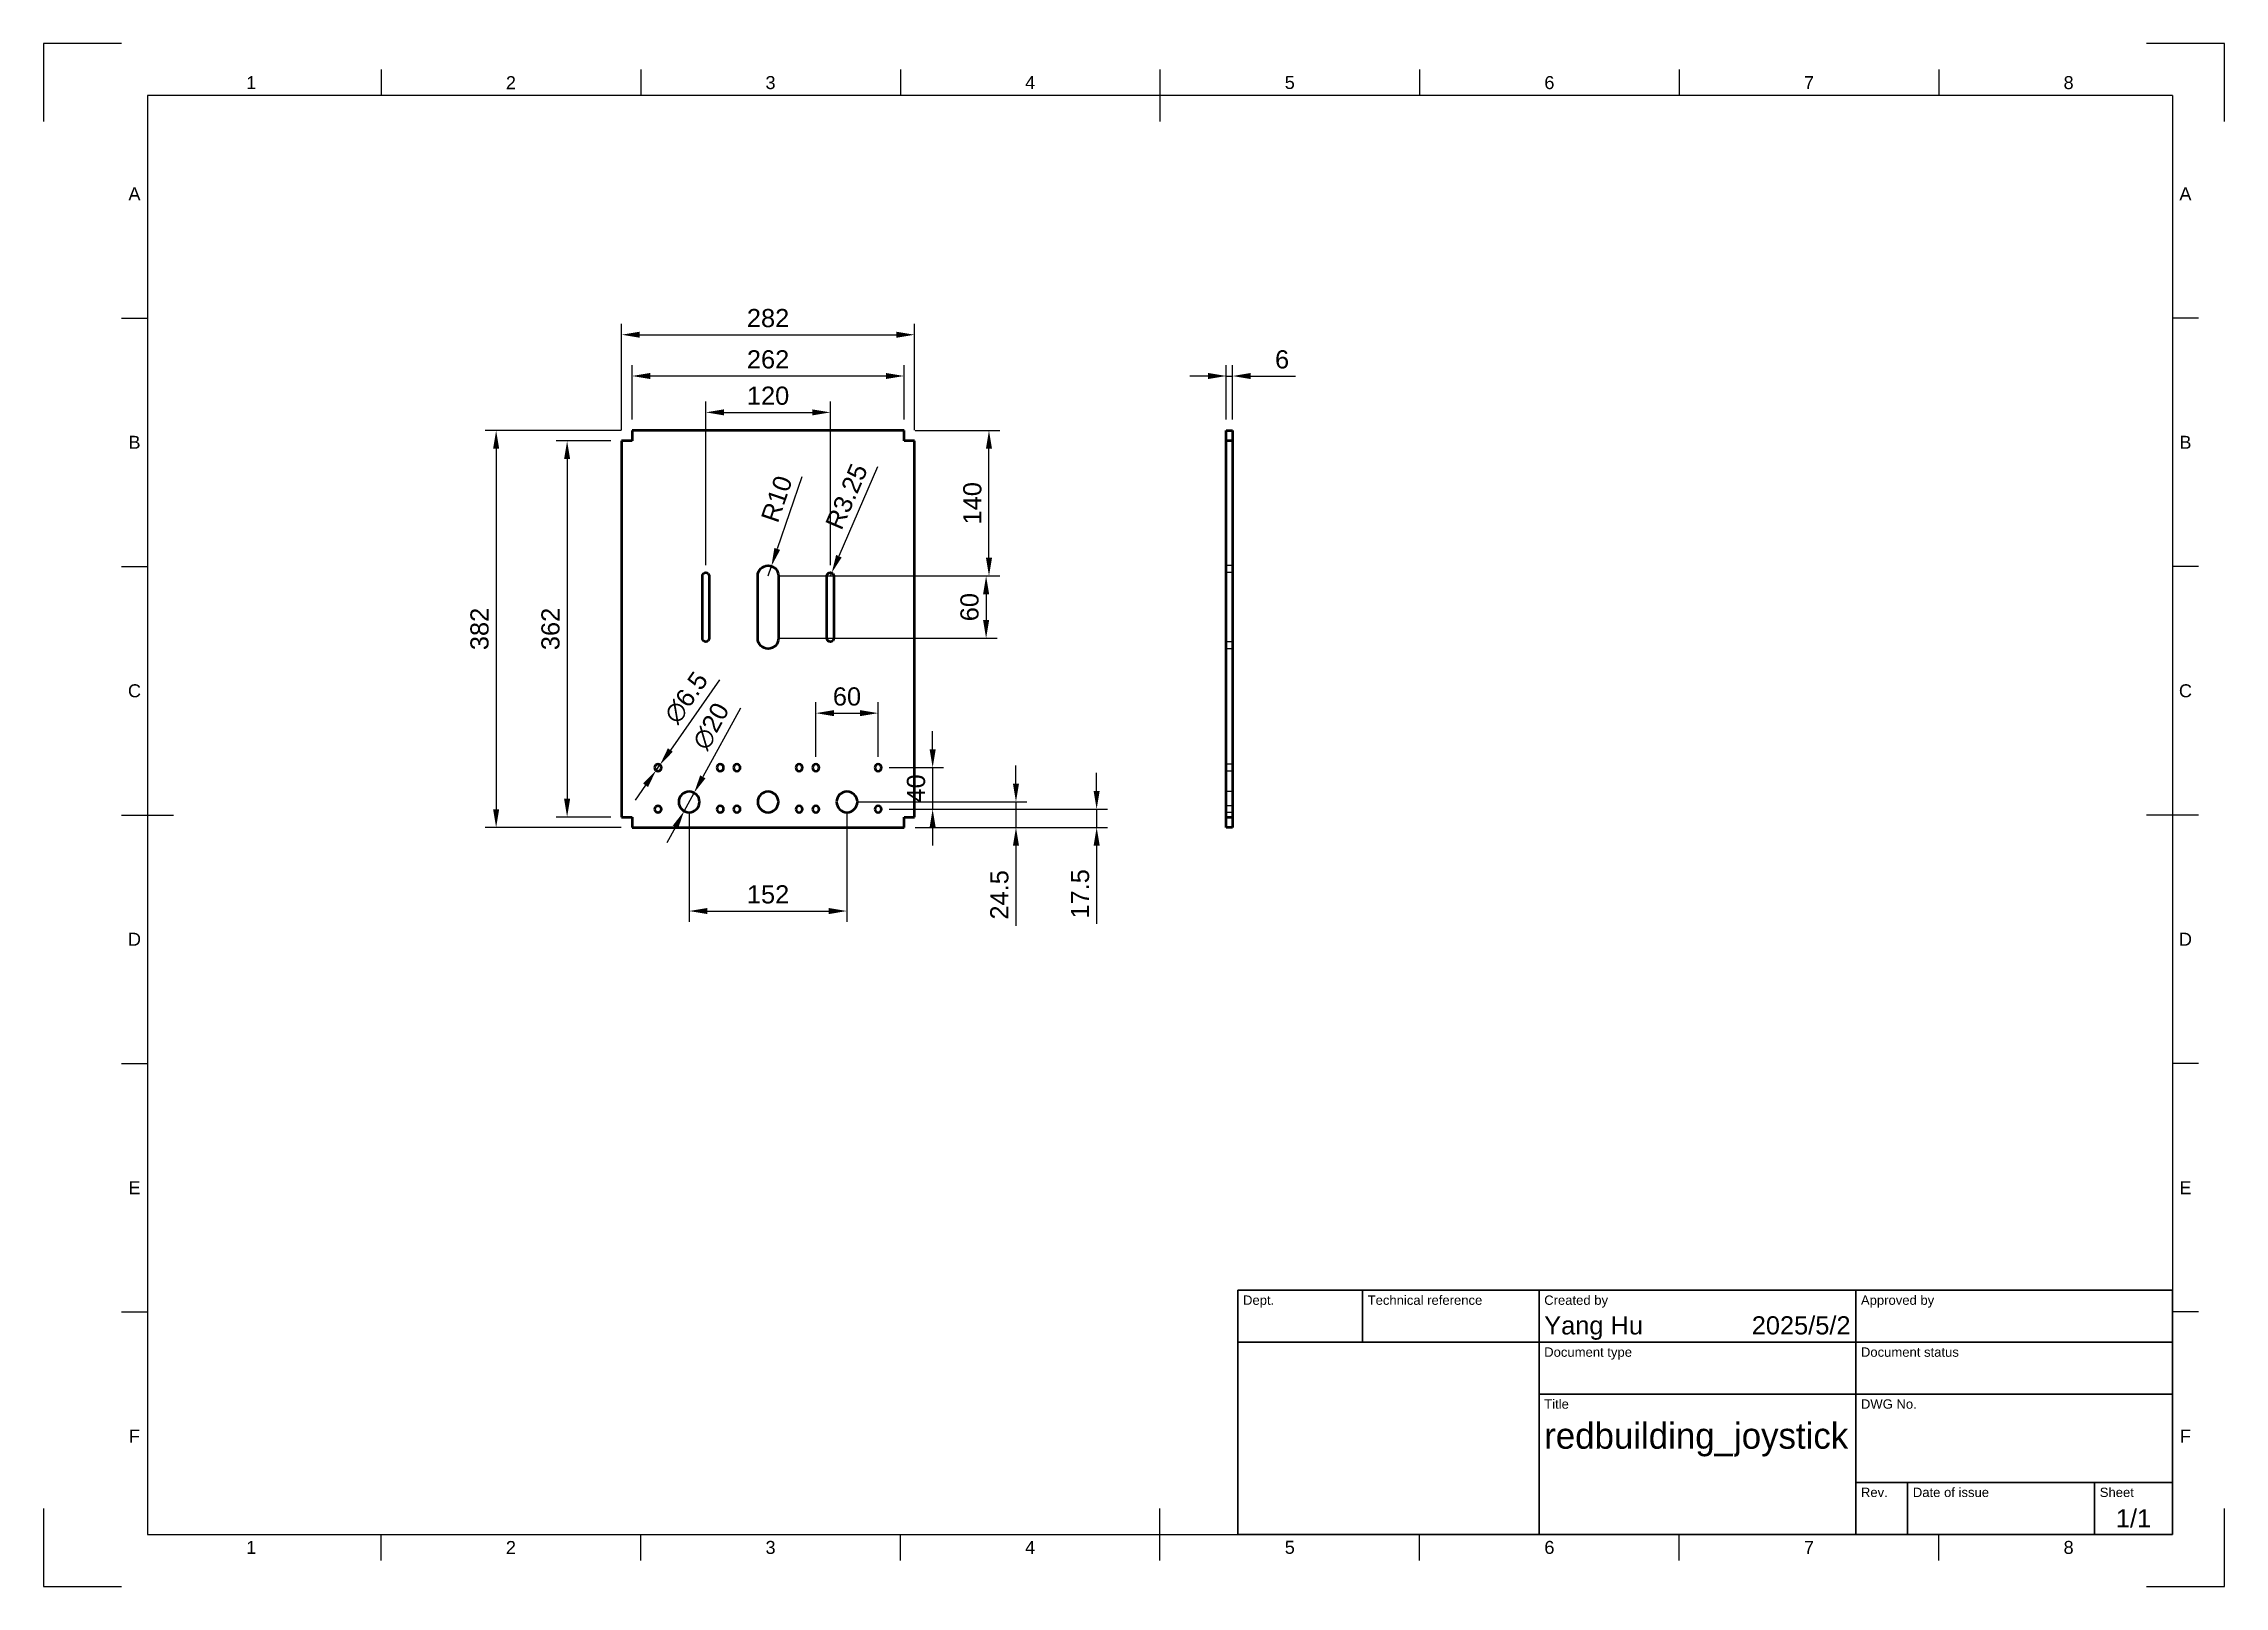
# Model space of a CAD drawing. Header units: millimetres. Extents: x 0 to 420, y 0 to 297.
import ezdxf
from ezdxf.enums import TextEntityAlignment as Align

# ---------------------------------------------------------------- set-up
doc = ezdxf.new("R2010")
doc.units = ezdxf.units.MM
doc.header["$LTSCALE"] = 0.75
doc.linetypes.add('HIDDEN2', pattern=[4.7625, 3.175, -1.5875])
for name, color, linetype, lineweight in [('BORDER', 7, 'Continuous', 25), ('FD_Dimensions', 7, 'Continuous', 25), ('Hidden', 7, 'HIDDEN2', 25), ('TITLEBLOCK', 7, 'Continuous', 35), ('Visible', 7, 'Continuous', 50)]:
    doc.layers.add(name, color=color, linetype=linetype, lineweight=lineweight)
doc.styles.add('FusionTitle', font='arial.ttf')
doc.styles.get("Standard").update_dxf_attribs({"font": 'arial.ttf'})
doc.dimstyles.new('Dim-ISO-25', dxfattribs={"dimtxt": 3.5, "dimasz": 3.5, "dimexe": 2.1, "dimexo": 2.1, "dimgap": 1.4, "dimtad": 1, "dimzin": 12, "dimdsep": 46, "dimtxsty": 'Standard', "dimcen": 0, "dimazin": 3, "dimtp": 0.1, "dimtm": 0.1, "dimtfac": 0.714286, "dimtmove": 0, "dimatfit": 3, "dimfxl": 1, "dimtzin": 12, "dimarcsym": 0})

# ---------------------------------------------------------------- blocks, each defined once
blk = doc.blocks.new('ISO_A3_SHEET')
at = {"layer": 'BORDER'}
for p, q in [((65, 292), (65, 287)), ((115, 292), (115, 287)), ((165, 292), (165, 287)), ((215, 292), (215, 282)), ((265, 292), (265, 287)), ((315, 292), (315, 287)), ((365, 292), (365, 287)), ((410, 287), (20, 287)), ((20, 287), (20, 10)), ((410, 287), (410, 10)), ((15, 244.16666), (20, 244.16666)), ((415, 244.16666), (410, 244.16666)), ((15, 196.33333), (20, 196.33333)), ((415, 196.33333), (410, 196.33333)), ((15, 148.5), (25, 148.5)), ((415, 148.5), (405, 148.5)), ((15, 100.66667), (20, 100.66667)), ((415, 100.66667), (410, 100.66667)), ((15, 52.83334), (20, 52.83334)), ((415, 52.83334), (410, 52.83334)), ((215, 5), (215, 15)), ((20, 10), (410, 10)), ((65, 5), (65, 10)), ((115, 5), (115, 10)), ((165, 5), (165, 10)), ((265, 5), (265, 10)), ((315, 5), (315, 10)), ((365, 5), (365, 10))]:
    blk.add_line(p, q, dxfattribs=at)
at = {"layer": 'Defpoints'}
for p, q in [((15, 297), (0, 297)), ((0, 297), (0, 282)), ((420, 297), (405, 297)), ((420, 282), (420, 297)), ((0, 15), (0, 0)), ((420, 0), (420, 15)), ((0, 0), (15, 0)), ((405, 0), (420, 0))]:
    blk.add_line(p, q, dxfattribs=at)
at = {"layer": 'BORDER', "style": 'FusionTitle'}
for s, p in [('1', (40, 289.5)), ('2', (90, 289.5)), ('3', (140, 289.5)), ('4', (190, 289.5)), ('5', (240, 289.5)), ('6', (290, 289.5)), ('7', (340, 289.5)), ('8', (390, 289.5)), ('A', (17.5, 268.08333)), ('A', (412.5, 268.08333)), ('B', (17.5, 220.25)), ('B', (412.5, 220.25)), ('C', (17.5, 172.41667)), ('C', (412.5, 172.41667)), ('D', (17.5, 124.58334)), ('D', (412.5, 124.58334)), ('E', (17.5, 76.75001)), ('E', (412.5, 76.75001)), ('F', (17.5, 28.91668)), ('F', (412.5, 28.91668)), ('1', (40, 7.5)), ('2', (90, 7.5)), ('3', (140, 7.5)), ('4', (190, 7.5)), ('5', (240, 7.5)), ('6', (290, 7.5)), ('7', (340, 7.5)), ('8', (390, 7.5))]:
    blk.add_text(s, height=2.5, dxfattribs=at).set_placement(p, align=Align.MIDDLE)
blk = doc.blocks.new('ISO_TITLEBLOCK')
at = {"layer": 'TITLEBLOCK'}
for p, q in [((0, 47), (-180, 47)), ((-180, 47), (-180, 0)), ((-156, 37), (-156, 47)), ((-122, 0), (-122, 47)), ((-61, 0), (-61, 47)), ((0, 0), (0, 47)), ((-180, 37), (0, 37)), ((-122, 27), (0, 27)), ((-61, 10), (0, 10)), ((-51, 0), (-51, 10)), ((-15, 0), (-15, 10)), ((-180, 0), (0, 0))]:
    blk.add_line(p, q, dxfattribs=at)
at = {"layer": 'TITLEBLOCK', "style": 'FusionTitle'}
for s, p in [('Dept.', (-179, 46)), ('Technical reference', (-155, 46)), ('Created by', (-121, 46)), ('Approved by', (-60, 46)), ('Document type', (-121, 36)), ('Document status', (-60, 36)), ('Title', (-121, 26)), ('DWG No.', (-60, 26)), ('Rev.', (-60, 9)), ('Date of issue', (-50, 9)), ('Sheet', (-14, 9))]:
    blk.add_text(s, height=1.8, dxfattribs=at).set_placement(p, align=Align.TOP_LEFT)
for tag, height, p in [('DEPT', 3.5, (-179, 42)), ('TECHNICAL_REFERENCE', 3.5, (-155, 42)), ('CREATED_BY', 3.5, (-121, 42)), ('APPROVED_BY', 3.5, (-60, 42)), ('DOCUMENT_TYPE', 3.5, (-121, 32)), ('DOCUMENT_STATUS', 3.5, (-60, 32)), ('TITLE_1', 5, (-121, 21.5)), ('TITLE_2', 5, (-121, 14)), ('TITLE_3', 5, (-121, 6.5)), ('DATE_OF_ISSUE', 3.5, (-50, 5))]:
    blk.add_attdef(tag, text='', height=height, dxfattribs=at).set_placement(p, align=Align.TOP_LEFT)
for tag, p in [('CREATED_DATE', (-62, 42)), ('APPROVED_DATE', (-0.99, 42))]:
    blk.add_attdef(tag, text='', height=3.5, dxfattribs=at).set_placement(p, align=Align.TOP_RIGHT)
for tag, height, p in [('DRAWING_NUMBER', 5, (-30.5, 19.75)), ('REV', 3.5, (-56, 4.85)), ('SHEET', 3.5, (-7.5, 4.85))]:
    blk.add_attdef(tag, text='', height=height, dxfattribs=at).set_placement(p, align=Align.TOP_CENTER)
blk = doc.blocks.new('*D22')
at = {"layer": 'Defpoints', "color": 0, "transparency": 16777216}
for p in [(151.522226, 226.012695), (127.522226, 194.512695), (151.522226, 194.512695)]:
    blk.add_point(p, dxfattribs=at)
at = {"layer": 'FD_Dimensions', "color": 0, "lineweight": -2, "transparency": 16777216}
for p, q in [((127.522226, 196.612695), (127.522226, 228.112695)), ((151.522226, 196.612695), (151.522226, 228.112695)), ((131.022226, 226.012695), (148.022226, 226.012695))]:
    blk.add_line(p, q, dxfattribs=at)
at = {"layer": 'FD_Dimensions', "color": 0, "transparency": 16777216}
for points in [[(131.022226, 226.596028), (131.022226, 225.429362), (127.522226, 226.012695)], [(148.022226, 226.596028), (148.022226, 225.429362), (151.522226, 226.012695)]]:
    blk.add_solid(points, dxfattribs=at)
at = {"layer": 'FD_Dimensions', "color": 0, "transparency": 16777216, "insert": (139.522226, 229.199701), "char_height": 3.5, "attachment_point": 5}
blk.add_mtext('120', dxfattribs=at)
blk = doc.blocks.new('*D23')
at = {"layer": 'Defpoints', "color": 0, "transparency": 16777216}
for p in [(113.322226, 233.012695), (113.322226, 222.512695), (165.722226, 222.512695)]:
    blk.add_point(p, dxfattribs=at)
at = {"layer": 'FD_Dimensions', "color": 0, "lineweight": -2, "transparency": 16777216}
for p, q in [((113.322226, 224.612695), (113.322226, 235.112695)), ((162.222226, 233.012695), (116.822226, 233.012695)), ((165.722226, 224.612695), (165.722226, 235.112695))]:
    blk.add_line(p, q, dxfattribs=at)
at = {"layer": 'FD_Dimensions', "color": 0, "transparency": 16777216}
for points in [[(116.822226, 233.596028), (116.822226, 232.429362), (113.322226, 233.012695)], [(162.222226, 233.596028), (162.222226, 232.429362), (165.722226, 233.012695)]]:
    blk.add_solid(points, dxfattribs=at)
at = {"layer": 'FD_Dimensions', "color": 0, "transparency": 16777216, "insert": (139.522226, 236.199701), "char_height": 3.5, "attachment_point": 5}
blk.add_mtext('262', dxfattribs=at)
blk = doc.blocks.new('*D24')
at = {"layer": 'Defpoints', "color": 0, "transparency": 16777216}
for p in [(167.722226, 240.959007), (111.322226, 220.512695), (167.722226, 220.512695)]:
    blk.add_point(p, dxfattribs=at)
at = {"layer": 'FD_Dimensions', "color": 0, "lineweight": -2, "transparency": 16777216}
for p, q in [((111.322226, 222.612695), (111.322226, 243.059007)), ((114.822226, 240.959007), (164.222226, 240.959007)), ((167.722226, 222.612695), (167.722226, 243.059007))]:
    blk.add_line(p, q, dxfattribs=at)
at = {"layer": 'FD_Dimensions', "color": 0, "transparency": 16777216}
for points in [[(114.822226, 241.542341), (114.822226, 240.375674), (111.322226, 240.959007)], [(164.222226, 241.542341), (164.222226, 240.375674), (167.722226, 240.959007)]]:
    blk.add_solid(points, dxfattribs=at)
at = {"layer": 'FD_Dimensions', "color": 0, "transparency": 16777216, "insert": (139.522226, 244.146013), "char_height": 3.5, "attachment_point": 5}
blk.add_mtext('282', dxfattribs=at)
blk = doc.blocks.new('*D25')
at = {"layer": 'Defpoints', "color": 0, "transparency": 16777216}
for p in [(139.522226, 194.512695), (139.522226, 182.512695), (181.522226, 182.512695)]:
    blk.add_point(p, dxfattribs=at)
at = {"layer": 'FD_Dimensions', "color": 0, "lineweight": -2, "transparency": 16777216}
for p, q in [((141.622226, 194.512695), (183.622226, 194.512695)), ((181.522226, 191.012695), (181.522226, 186.012695)), ((141.622226, 182.512695), (183.622226, 182.512695))]:
    blk.add_line(p, q, dxfattribs=at)
at = {"layer": 'FD_Dimensions', "color": 0, "transparency": 16777216}
for points in [[(180.938893, 191.012695), (182.105559, 191.012695), (181.522226, 194.512695)], [(180.938893, 186.012695), (182.105559, 186.012695), (181.522226, 182.512695)]]:
    blk.add_solid(points, dxfattribs=at)
at = {"layer": 'FD_Dimensions', "color": 0, "transparency": 16777216, "insert": (178.33522, 188.512695), "char_height": 3.5, "attachment_point": 5, "rotation": 90}
blk.add_mtext('60', dxfattribs=at)
blk = doc.blocks.new('*D26')
at = {"layer": 'Defpoints', "color": 0, "transparency": 16777216}
for p in [(139.522226, 194.512695), (140.166435, 196.406103)]:
    blk.add_point(p, dxfattribs=at)
at = {"layer": 'FD_Dimensions', "color": 0, "lineweight": -2, "transparency": 16777216}
for p, q in [((146.01305, 213.59001), (141.293801, 199.719568)), ((139.522226, 194.512695), (140.166435, 196.406103))]:
    blk.add_line(p, q, dxfattribs=at)
at = {"layer": 'FD_Dimensions', "color": 0, "transparency": 16777216}
blk.add_solid([(140.741557, 199.907462), (141.846045, 199.531673), (140.166435, 196.406103)], dxfattribs=at)
at = {"layer": 'FD_Dimensions', "color": 0, "transparency": 16777216, "insert": (141.199957, 209.33807), "char_height": 3.5, "attachment_point": 5, "rotation": 71.20972669}
blk.add_mtext('R10', dxfattribs=at)
blk = doc.blocks.new('*D27')
at = {"layer": 'Defpoints', "color": 0, "transparency": 16777216}
for p in [(151.522226, 194.512695), (151.7797, 195.109526)]:
    blk.add_point(p, dxfattribs=at)
at = {"layer": 'FD_Dimensions', "color": 0, "lineweight": -2, "transparency": 16777216}
for p, q in [((160.600076, 215.55535), (153.1661, 198.32323)), ((151.522226, 194.512695), (151.7797, 195.109526))]:
    blk.add_line(p, q, dxfattribs=at)
at = {"layer": 'FD_Dimensions', "color": 0, "transparency": 16777216}
blk.add_solid([(152.630482, 198.554297), (153.701717, 198.092164), (151.7797, 195.109526)], dxfattribs=at)
at = {"layer": 'FD_Dimensions', "color": 0, "transparency": 16777216, "insert": (154.648879, 209.809033), "char_height": 3.5, "attachment_point": 5, "rotation": 66.66452279}
blk.add_mtext('R3.25', dxfattribs=at)
blk = doc.blocks.new('*D28')
at = {"layer": 'Defpoints', "color": 0, "transparency": 16777216}
for p in [(111.322226, 220.512695), (100.822226, 148.112695), (111.322226, 148.112695)]:
    blk.add_point(p, dxfattribs=at)
at = {"layer": 'FD_Dimensions', "color": 0, "lineweight": -2, "transparency": 16777216}
for p, q in [((109.222226, 220.512695), (98.722226, 220.512695)), ((100.822226, 217.012695), (100.822226, 151.612695)), ((109.222226, 148.112695), (98.722226, 148.112695))]:
    blk.add_line(p, q, dxfattribs=at)
at = {"layer": 'FD_Dimensions', "color": 0, "transparency": 16777216}
for points in [[(100.238893, 217.012695), (101.405559, 217.012695), (100.822226, 220.512695)], [(100.238893, 151.612695), (101.405559, 151.612695), (100.822226, 148.112695)]]:
    blk.add_solid(points, dxfattribs=at)
at = {"layer": 'FD_Dimensions', "color": 0, "transparency": 16777216, "insert": (97.634027, 184.312695), "char_height": 3.5, "attachment_point": 5, "rotation": 90}
blk.add_mtext('362', dxfattribs=at)
blk = doc.blocks.new('*D29')
at = {"layer": 'Defpoints', "color": 0, "transparency": 16777216}
for p in [(113.322226, 222.512695), (87.154373, 146.112695), (113.322226, 146.112695)]:
    blk.add_point(p, dxfattribs=at)
at = {"layer": 'FD_Dimensions', "color": 0, "lineweight": -2, "transparency": 16777216}
for p, q in [((111.222226, 222.512695), (85.054373, 222.512695)), ((87.154373, 219.012695), (87.154373, 149.612695)), ((111.222226, 146.112695), (85.054373, 146.112695))]:
    blk.add_line(p, q, dxfattribs=at)
at = {"layer": 'FD_Dimensions', "color": 0, "transparency": 16777216}
for points in [[(86.57104, 219.012695), (87.737706, 219.012695), (87.154373, 222.512695)], [(86.57104, 149.612695), (87.737706, 149.612695), (87.154373, 146.112695)]]:
    blk.add_solid(points, dxfattribs=at)
at = {"layer": 'FD_Dimensions', "color": 0, "transparency": 16777216, "insert": (83.966174, 184.312695), "char_height": 3.5, "attachment_point": 5, "rotation": 90}
blk.add_mtext('382', dxfattribs=at)
blk = doc.blocks.new('*D30')
at = {"layer": 'Defpoints', "color": 0, "transparency": 16777216}
for p in [(117.948482, 157.080891), (118.69597, 158.144499)]:
    blk.add_point(p, dxfattribs=at)
at = {"layer": 'FD_Dimensions', "color": 0, "lineweight": -2, "transparency": 16777216}
for p, q in [((130.199429, 174.51289), (120.708437, 161.008059)), ((117.948482, 157.080891), (118.69597, 158.144499)), ((115.936015, 154.217331), (113.923548, 151.353771))]:
    blk.add_line(p, q, dxfattribs=at)
at = {"layer": 'FD_Dimensions', "color": 0, "transparency": 16777216}
for points in [[(120.231177, 161.34347), (121.185697, 160.672648), (118.69597, 158.144499)], [(115.458755, 154.552742), (116.413275, 153.88192), (117.948482, 157.080891)]]:
    blk.add_solid(points, dxfattribs=at)
at = {"layer": 'FD_Dimensions', "color": 0, "transparency": 16777216, "insert": (123.7726, 171.081036), "char_height": 3.5, "attachment_point": 5, "rotation": 54.90100685}
blk.add_mtext('∅6.5', dxfattribs=at)
blk = doc.blocks.new('*D31')
at = {"layer": 'Defpoints', "color": 0, "transparency": 16777216}
for p in [(125.281302, 152.767737), (123.36315, 149.257653)]:
    blk.add_point(p, dxfattribs=at)
at = {"layer": 'FD_Dimensions', "color": 0, "lineweight": -2, "transparency": 16777216}
for p, q in [((134.205354, 169.09813), (126.959685, 155.839061)), ((123.36315, 149.257653), (125.281302, 152.767737)), ((121.684767, 146.186329), (120.006384, 143.115005))]:
    blk.add_line(p, q, dxfattribs=at)
at = {"layer": 'FD_Dimensions', "color": 0, "transparency": 16777216}
for points in [[(126.447798, 156.118792), (127.471572, 155.559331), (125.281302, 152.767737)], [(121.172879, 146.466059), (122.196654, 145.906598), (123.36315, 149.257653)]]:
    blk.add_solid(points, dxfattribs=at)
at = {"layer": 'FD_Dimensions', "color": 0, "transparency": 16777216, "insert": (128.53915, 165.579487), "char_height": 3.5, "attachment_point": 5, "rotation": 61.34476444}
blk.add_mtext('∅20', dxfattribs=at)
blk = doc.blocks.new('*D32')
at = {"layer": 'Defpoints', "color": 0, "transparency": 16777216}
for p in [(124.322226, 151.012695), (154.722226, 151.012695), (154.722226, 130.012695)]:
    blk.add_point(p, dxfattribs=at)
at = {"layer": 'FD_Dimensions', "color": 0, "lineweight": -2, "transparency": 16777216}
for p, q in [((124.322226, 148.912695), (124.322226, 127.912695)), ((154.722226, 148.912695), (154.722226, 127.912695)), ((127.822226, 130.012695), (151.222226, 130.012695))]:
    blk.add_line(p, q, dxfattribs=at)
at = {"layer": 'FD_Dimensions', "color": 0, "transparency": 16777216}
for points in [[(127.822226, 130.596028), (127.822226, 129.429362), (124.322226, 130.012695)], [(151.222226, 130.596028), (151.222226, 129.429362), (154.722226, 130.012695)]]:
    blk.add_solid(points, dxfattribs=at)
at = {"layer": 'FD_Dimensions', "color": 0, "transparency": 16777216, "insert": (139.522226, 133.199701), "char_height": 3.5, "attachment_point": 5}
blk.add_mtext('152', dxfattribs=at)
blk = doc.blocks.new('*D33')
at = {"layer": 'Defpoints', "color": 0, "transparency": 16777216}
for p in [(160.722226, 168.112695), (148.722226, 157.612695), (160.722226, 157.612695)]:
    blk.add_point(p, dxfattribs=at)
at = {"layer": 'FD_Dimensions', "color": 0, "lineweight": -2, "transparency": 16777216}
for p, q in [((148.722226, 159.712695), (148.722226, 170.212695)), ((152.222226, 168.112695), (157.222226, 168.112695)), ((160.722226, 159.712695), (160.722226, 170.212695))]:
    blk.add_line(p, q, dxfattribs=at)
at = {"layer": 'FD_Dimensions', "color": 0, "transparency": 16777216}
for points in [[(152.222226, 168.696028), (152.222226, 167.529362), (148.722226, 168.112695)], [(157.222226, 168.696028), (157.222226, 167.529362), (160.722226, 168.112695)]]:
    blk.add_solid(points, dxfattribs=at)
at = {"layer": 'FD_Dimensions', "color": 0, "transparency": 16777216, "insert": (154.722226, 171.299701), "char_height": 3.5, "attachment_point": 5}
blk.add_mtext('60', dxfattribs=at)
blk = doc.blocks.new('*D34')
at = {"layer": 'Defpoints', "color": 0, "transparency": 16777216}
for p in [(160.722226, 157.612695), (160.722226, 149.612695), (171.222226, 149.612695)]:
    blk.add_point(p, dxfattribs=at)
at = {"layer": 'FD_Dimensions', "color": 0, "lineweight": -2, "transparency": 16777216}
for p, q in [((171.222226, 161.112695), (171.222226, 164.612695)), ((162.822226, 157.612695), (173.322226, 157.612695)), ((171.222226, 157.612695), (171.222226, 149.612695)), ((162.822226, 149.612695), (173.322226, 149.612695)), ((171.222226, 146.112695), (171.222226, 142.612695))]:
    blk.add_line(p, q, dxfattribs=at)
at = {"layer": 'FD_Dimensions', "color": 0, "transparency": 16777216}
for points in [[(170.638893, 161.112695), (171.805559, 161.112695), (171.222226, 157.612695)], [(170.638893, 146.112695), (171.805559, 146.112695), (171.222226, 149.612695)]]:
    blk.add_solid(points, dxfattribs=at)
at = {"layer": 'FD_Dimensions', "color": 0, "transparency": 16777216, "insert": (168.03522, 153.612695), "char_height": 3.5, "attachment_point": 5, "rotation": 90}
blk.add_mtext('40', dxfattribs=at)
blk = doc.blocks.new('*D35')
at = {"layer": 'Defpoints', "color": 0, "transparency": 16777216}
for p in [(154.722226, 151.012695), (165.722226, 146.112695), (187.267083, 146.112695)]:
    blk.add_point(p, dxfattribs=at)
at = {"layer": 'FD_Dimensions', "color": 0, "lineweight": -2, "transparency": 16777216}
for p, q in [((187.267083, 154.512695), (187.267083, 158.012695)), ((156.822226, 151.012695), (189.367083, 151.012695)), ((187.267083, 151.012695), (187.267083, 146.112695)), ((167.822226, 146.112695), (189.367083, 146.112695)), ((187.267083, 142.612695), (187.267083, 127.135342))]:
    blk.add_line(p, q, dxfattribs=at)
at = {"layer": 'FD_Dimensions', "color": 0, "transparency": 16777216}
for points in [[(186.68375, 154.512695), (187.850417, 154.512695), (187.267083, 151.012695)], [(186.68375, 142.612695), (187.850417, 142.612695), (187.267083, 146.112695)]]:
    blk.add_solid(points, dxfattribs=at)
at = {"layer": 'FD_Dimensions', "color": 0, "transparency": 16777216, "insert": (184.080078, 133.124018), "char_height": 3.5, "attachment_point": 5, "rotation": 90}
blk.add_mtext('24.5', dxfattribs=at)
blk = doc.blocks.new('*D36')
at = {"layer": 'Defpoints', "color": 0, "transparency": 16777216}
for p in [(160.722226, 149.612695), (165.722226, 146.112695), (202.807913, 146.112695)]:
    blk.add_point(p, dxfattribs=at)
at = {"layer": 'FD_Dimensions', "color": 0, "lineweight": -2, "transparency": 16777216}
for p, q in [((202.807913, 153.112695), (202.807913, 156.612695)), ((162.822226, 149.612695), (204.907913, 149.612695)), ((202.807913, 149.612695), (202.807913, 146.112695)), ((167.822226, 146.112695), (204.907913, 146.112695)), ((202.807913, 142.612695), (202.807913, 127.524496))]:
    blk.add_line(p, q, dxfattribs=at)
at = {"layer": 'FD_Dimensions', "color": 0, "transparency": 16777216}
for points in [[(202.22458, 153.112695), (203.391246, 153.112695), (202.807913, 149.612695)], [(202.22458, 142.612695), (203.391246, 142.612695), (202.807913, 146.112695)]]:
    blk.add_solid(points, dxfattribs=at)
at = {"layer": 'FD_Dimensions', "color": 0, "transparency": 16777216, "insert": (199.620907, 133.318595), "char_height": 3.5, "attachment_point": 5, "rotation": 90}
blk.add_mtext('17.5', dxfattribs=at)
blk = doc.blocks.new('*D37')
at = {"layer": 'Defpoints', "color": 0, "transparency": 16777216}
for p in [(228.968509, 233.012695), (227.768509, 222.512695), (228.968509, 222.512695)]:
    blk.add_point(p, dxfattribs=at)
at = {"layer": 'FD_Dimensions', "color": 0, "lineweight": -2, "transparency": 16777216}
for p, q in [((224.268509, 233.012695), (220.768509, 233.012695)), ((227.768509, 224.612695), (227.768509, 235.112695)), ((227.768509, 233.012695), (228.968509, 233.012695)), ((228.968509, 224.612695), (228.968509, 235.112695)), ((232.468509, 233.012695), (241.079559, 233.012695))]:
    blk.add_line(p, q, dxfattribs=at)
at = {"layer": 'FD_Dimensions', "color": 0, "transparency": 16777216}
for points in [[(224.268509, 233.596028), (224.268509, 232.429362), (227.768509, 233.012695)], [(232.468509, 233.596028), (232.468509, 232.429362), (228.968509, 233.012695)]]:
    blk.add_solid(points, dxfattribs=at)
at = {"layer": 'FD_Dimensions', "color": 0, "transparency": 16777216, "insert": (238.524034, 236.199701), "char_height": 3.5, "attachment_point": 5}
blk.add_mtext('6', dxfattribs=at)
blk = doc.blocks.new('*D38')
at = {"layer": 'Defpoints', "color": 0, "transparency": 16777216}
for p in [(165.722226, 222.512695), (182.069644, 222.512695), (139.522226, 194.512695)]:
    blk.add_point(p, dxfattribs=at)
at = {"layer": 'FD_Dimensions', "color": 0, "lineweight": -2, "transparency": 16777216}
for p, q in [((167.822226, 222.512695), (184.169644, 222.512695)), ((182.069644, 198.012695), (182.069644, 219.012695)), ((141.622226, 194.512695), (184.169644, 194.512695))]:
    blk.add_line(p, q, dxfattribs=at)
at = {"layer": 'FD_Dimensions', "color": 0, "transparency": 16777216}
for points in [[(181.486311, 219.012695), (182.652977, 219.012695), (182.069644, 222.512695)], [(181.486311, 198.012695), (182.652977, 198.012695), (182.069644, 194.512695)]]:
    blk.add_solid(points, dxfattribs=at)
at = {"layer": 'FD_Dimensions', "color": 0, "transparency": 16777216, "insert": (178.882639, 208.512695), "char_height": 3.5, "attachment_point": 5, "rotation": 90}
blk.add_mtext('140', dxfattribs=at)

msp = doc.modelspace()

# ---------------------------------------------------------------- linework, layer by layer
at = {"layer": 'Hidden'}
for p, q in [((228.968509, 196.512695), (227.768509, 196.512695)), ((228.968509, 195.162695), (227.768509, 195.162695)), ((228.968509, 181.862695), (227.768509, 181.862695)), ((228.968509, 180.512695), (227.768509, 180.512695)), ((228.968509, 158.262695), (227.768509, 158.262695)), ((228.968509, 156.962695), (227.768509, 156.962695)), ((228.968509, 153.012695), (227.768509, 153.012695)), ((228.968509, 150.262695), (227.768509, 150.262695)), ((228.968509, 149.012695), (227.768509, 149.012695)), ((228.968509, 148.962695), (227.768509, 148.962695))]:
    msp.add_line(p, q, dxfattribs=at)
at = {"layer": 'Visible', "extrusion": (-1, -2e-16, 0)}
for p, q in [((113.322226, 220.512695), (111.322226, 220.512695)), ((111.322226, 220.512695), (111.322226, 148.112695)), ((113.322226, 222.512695), (113.322226, 220.512695)), ((165.722226, 222.512695), (113.322226, 222.512695)), ((165.722226, 220.512695), (165.722226, 222.512695)), ((167.722226, 220.512695), (165.722226, 220.512695)), ((167.722226, 148.112695), (167.722226, 220.512695)), ((126.872226, 182.512695), (126.872226, 194.512695)), ((128.172226, 194.512695), (128.172226, 182.512695)), ((137.522226, 182.512695), (137.522226, 194.512695)), ((141.522226, 194.512695), (141.522226, 182.512695)), ((150.872226, 182.512695), (150.872226, 194.512695)), ((152.172226, 194.512695), (152.172226, 182.512695)), ((111.322226, 148.112695), (113.322226, 148.112695)), ((113.322226, 148.112695), (113.322226, 146.112695)), ((165.722226, 148.112695), (167.722226, 148.112695)), ((165.722226, 146.112695), (165.722226, 148.112695)), ((113.322226, 146.112695), (165.722226, 146.112695))]:
    msp.add_line(p, q, dxfattribs=at)
at = {"layer": 'Visible'}
for p, q in [((227.768509, 220.512695), (227.768509, 222.512695)), ((227.768509, 222.512695), (228.968509, 222.512695)), ((228.968509, 220.512695), (227.768509, 220.512695)), ((227.768509, 148.112695), (227.768509, 220.512695)), ((228.968509, 222.512695), (228.968509, 220.512695)), ((228.968509, 220.512695), (228.968509, 148.112695)), ((227.768509, 148.112695), (228.968509, 148.112695)), ((227.768509, 146.112695), (227.768509, 148.112695)), ((228.968509, 148.112695), (228.968509, 146.112695)), ((228.968509, 146.112695), (227.768509, 146.112695))]:
    msp.add_line(p, q, dxfattribs=at)
at = {"layer": 'Visible', "extrusion": (0, -2e-16, -1)}
for centre, radius in [((-118.322226, 157.612695), 0.65), ((-130.322226, 157.612695), 0.65), ((-133.522226, 157.612695), 0.65), ((-145.522226, 157.612695), 0.65), ((-148.722226, 157.612695), 0.65), ((-160.722226, 157.612695), 0.65), ((-124.322226, 151.012695), 2), ((-139.522226, 151.012695), 2), ((-154.722226, 151.012695), 2), ((-118.322226, 149.612695), 0.65), ((-130.322226, 149.612695), 0.65), ((-133.522226, 149.612695), 0.65), ((-145.522226, 149.612695), 0.65), ((-148.722226, 149.612695), 0.65), ((-160.722226, 149.612695), 0.65)]:
    msp.add_circle(centre, radius, dxfattribs=at)
for centre, radius, start, end in [((-127.522226, 194.512695), 0.65, 0, 180), ((-139.522226, 194.512695), 2, 0, 180), ((-151.522226, 194.512695), 0.65, 0, 180), ((-127.522226, 182.512695), 0.65, 180, 0), ((-139.522226, 182.512695), 2, 180, 0), ((-151.522226, 182.512695), 0.65, 180, 0)]:
    msp.add_arc(centre, radius, start, end, dxfattribs=at)

# ---------------------------------------------------------------- block references
at = {"layer": 'BORDER'}
msp.add_blockref('ISO_A3_SHEET', (0, 0), dxfattribs=at)
at = {"layer": 'TITLEBLOCK'}
ref = msp.add_blockref('ISO_TITLEBLOCK', (410, 10), dxfattribs=at)
ref.add_attrib('CREATED_DATE', '2025/5/2', dxfattribs={"height": 3.5, "style": 'FusionTitle'}).set_placement((348, 52), align=Align.TOP_RIGHT)
ref.add_attrib('SHEET', '1/1', dxfattribs={"height": 3.5, "style": 'FusionTitle'}).set_placement((402.5, 14.85), align=Align.TOP_CENTER)
ref.add_attrib('TITLE_1', 'redbuilding_joystick', dxfattribs={"height": 5, "style": 'FusionTitle', "width": 0.960568}).set_placement((289, 31.5), align=Align.TOP_LEFT)
ref.add_attrib('CREATED_BY', 'Yang Hu', dxfattribs={"height": 3.5, "style": 'FusionTitle'}).set_placement((289, 52), align=Align.TOP_LEFT)

# ---------------------------------------------------------------- dimensions: what is measured, and where the dimension line sits
at = {"layer": 'FD_Dimensions'}
dim = msp.add_linear_dim(base=(167.722226, 240.959007), p1=(111.322226, 220.512695), p2=(167.722226, 220.512695), dimstyle='Dim-ISO-25', override={"dimlfac": 5, "dimclrd": 0, "dimclre": 0}, dxfattribs=at)
dim.commit()
dim.dimension.update_dxf_attribs({"geometry": '*D24', "text_midpoint": (139.522226, 244.146013)})
for p1, p2, distance, picture, middle in [((165.722226, 222.512695), (113.322226, 222.512695), -10.5, '*D23', (139.522226, 236.199701)), ((227.768509, 222.512695), (228.968509, 222.512695), 10.5, '*D37', (238.524034, 236.199701)), ((127.522226, 194.512695), (151.522226, 194.512695), 31.5, '*D22', (139.522226, 229.199701)), ((111.322226, 220.512695), (111.322226, 148.112695), -10.5, '*D28', (97.634027, 184.312695)), ((139.522226, 194.512695), (139.522226, 182.512695), 42, '*D25', (178.33522, 188.512695)), ((148.722226, 157.612695), (160.722226, 157.612695), 10.5, '*D33', (154.722226, 171.299701)), ((160.722226, 157.612695), (160.722226, 149.612695), 10.5, '*D34', (168.03522, 153.612695)), ((124.322226, 151.012695), (154.722226, 151.012695), -21, '*D32', (139.522226, 133.199701))]:
    dim = msp.add_aligned_dim(p1=p1, p2=p2, distance=distance, dimstyle='Dim-ISO-25', override={"dimlfac": 5, "dimclrd": 0, "dimclre": 0}, dxfattribs=at)
    dim.commit()
    dim.dimension.update_dxf_attribs({"geometry": picture, "text_midpoint": middle})
for base, p1, p2, angle, picture, middle in [((87.154373, 146.112695), (113.322226, 222.512695), (113.322226, 146.112695), 270, '*D29', (83.966174, 184.312695)), ((182.069644, 222.512695), (139.522226, 194.512695), (165.722226, 222.512695), 270, '*D38', (178.882639, 208.512695)), ((187.267083, 146.112695), (154.722226, 151.012695), (165.722226, 146.112695), 90, '*D35', (184.080078, 133.124018)), ((202.807913, 146.112695), (160.722226, 149.612695), (165.722226, 146.112695), 90, '*D36', (199.620907, 133.318595))]:
    dim = msp.add_linear_dim(base=base, p1=p1, p2=p2, angle=angle, dimstyle='Dim-ISO-25', override={"dimlfac": 5, "dimclrd": 0, "dimclre": 0}, dxfattribs=at)
    dim.commit()
    dim.dimension.update_dxf_attribs({"geometry": picture, "text_midpoint": middle})
for center, mpoint, picture, middle in [((151.522226, 194.512695), (151.7797, 195.109526), '*D27', (157.576287, 208.546143)), ((139.522226, 194.512695), (140.166435, 196.406103), '*D26', (144.217108, 208.311521))]:
    dim = msp.add_radius_dim(center=center, mpoint=mpoint, dimstyle='Dim-ISO-25', override={"dimlfac": 5, "dimse1": 1, "dimclrd": 0, "dimclre": 0}, dxfattribs=at)
    dim.commit()
    dim.dimension.update_dxf_attribs({"geometry": picture, "text_midpoint": middle, "dimtype": 164})
dim = msp.add_diameter_dim_2p(p1=(117.948482, 157.080891), p2=(118.69597, 158.144499), dimstyle='Dim-ISO-25', override={"dimlfac": 5, "dimclrd": 0, "dimclre": 0}, dxfattribs=at)
dim.commit()
dim.dimension.update_dxf_attribs({"geometry": '*D30', "text_midpoint": (123.7726, 171.081036)})
dim = msp.add_diameter_dim_2p(p1=(123.36315, 149.257653), p2=(125.281302, 152.767737), dimstyle='Dim-ISO-25', override={"dimlfac": 5, "dimclrd": 0, "dimclre": 0}, dxfattribs=at)
dim.commit()
dim.dimension.update_dxf_attribs({"geometry": '*D31', "text_midpoint": (131.421711, 164.004257), "dimtype": 163})

doc.saveas('drawing.dxf')
